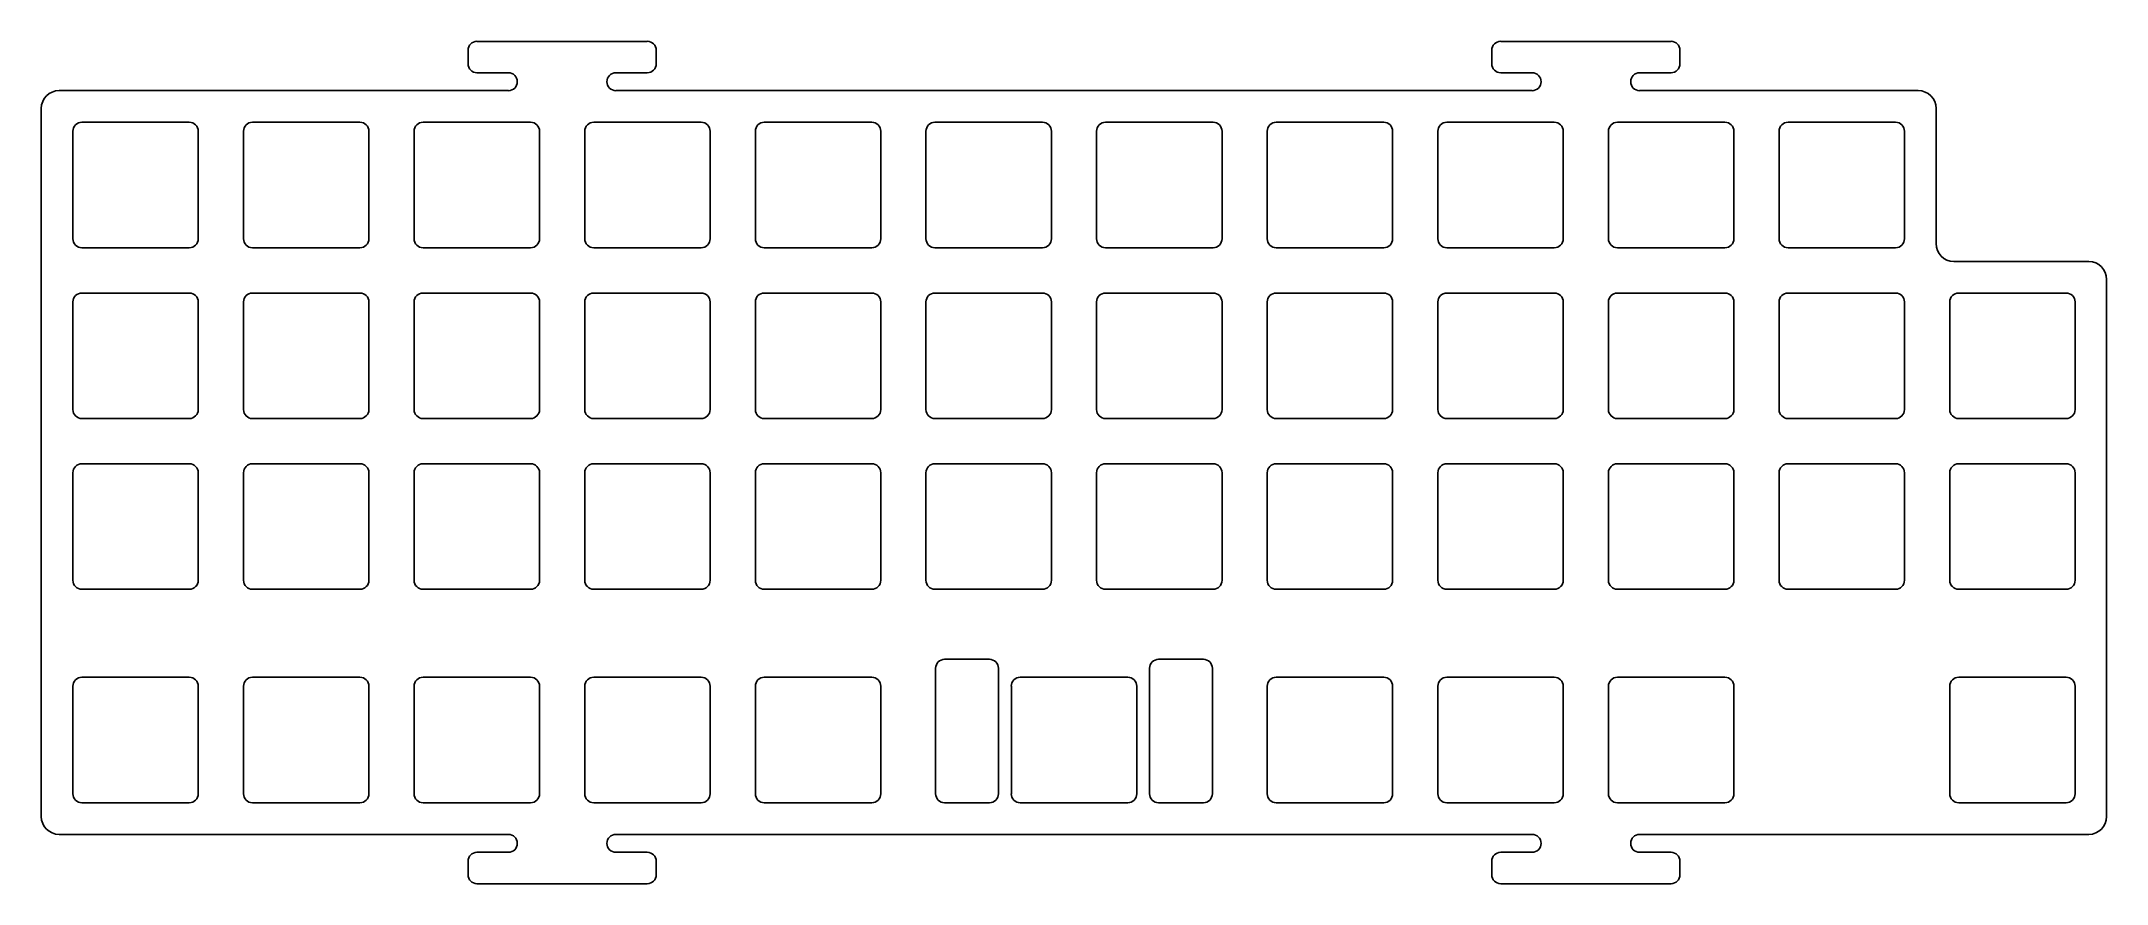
# Model space of a CAD drawing. Header units: millimetres. Extents: x -11 to 220, y -78 to 16.
import ezdxf

# ---------------------------------------------------------------- set-up
doc = ezdxf.new("R2010")
doc.units = ezdxf.units.MM
doc.header["$MEASUREMENT"] = 0
doc.layers.add('plate v2_0', color=7, linetype='Continuous')

msp = doc.modelspace()

# ---------------------------------------------------------------- linework, layer by layer
at = {"layer": 'plate v2_0'}
for p, q in [((37.12, 13.52), (37.12, 15.03)), ((38.12, 16.02), (57.12, 16.02)), ((58.12, 15.03), (58.12, 13.52)), ((151.43, 13.52), (151.43, 15.03)), ((152.43, 16.02), (171.43, 16.02)), ((172.43, 15.03), (172.43, 13.52)), ((38.12, 12.53), (41.62, 12.53)), ((53.62, 12.53), (57.12, 12.53)), ((155.93, 12.53), (152.43, 12.53)), ((167.93, 12.53), (171.43, 12.53)), ((41.62, 10.53), (-8.53, 10.53)), ((53.62, 10.53), (155.93, 10.53)), ((167.93, 10.53), (199.03, 10.53)), ((-10.53, 8.53), (-10.53, -70.44)), ((-6, 7), (6, 7)), ((13.05, 7), (25.05, 7)), ((32.1, 7), (44.1, 7)), ((51.15, 7), (63.15, 7)), ((70.2, 7), (82.2, 7)), ((89.25, 7), (101.25, 7)), ((108.3, 7), (120.3, 7)), ((127.35, 7), (139.35, 7)), ((146.4, 7), (158.4, 7)), ((165.45, 7), (177.45, 7)), ((184.5, 7), (196.5, 7)), ((201.03, -6.53), (201.03, 8.53)), ((-7, -6), (-7, 6)), ((7, 6), (7, -6)), ((12.05, -6), (12.05, 6)), ((26.05, 6), (26.05, -6)), ((31.1, -6), (31.1, 6)), ((45.1, 6), (45.1, -6)), ((50.15, -6), (50.15, 6)), ((64.15, 6), (64.15, -6)), ((69.2, -6), (69.2, 6)), ((83.2, 6), (83.2, -6)), ((88.25, -6), (88.25, 6)), ((102.25, 6), (102.25, -6)), ((107.3, -6), (107.3, 6)), ((121.3, 6), (121.3, -6)), ((126.35, -6), (126.35, 6)), ((140.35, 6), (140.35, -6)), ((145.4, -6), (145.4, 6)), ((159.4, 6), (159.4, -6)), ((164.45, -6), (164.45, 6)), ((178.45, 6), (178.45, -6)), ((183.5, -6), (183.5, 6)), ((197.5, 6), (197.5, -6)), ((6, -7), (-6, -7)), ((25.05, -7), (13.05, -7)), ((44.1, -7), (32.1, -7)), ((63.15, -7), (51.15, -7)), ((82.2, -7), (70.2, -7)), ((101.25, -7), (89.25, -7)), ((120.3, -7), (108.3, -7)), ((139.35, -7), (127.35, -7)), ((158.4, -7), (146.4, -7)), ((177.45, -7), (165.45, -7)), ((196.5, -7), (184.5, -7)), ((218.07, -8.53), (203.03, -8.53)), ((220.07, -70.44), (220.07, -10.53)), ((-7, -25.05), (-7, -13.05)), ((-6, -12.05), (6, -12.05)), ((7, -13.05), (7, -25.05)), ((12.05, -25.05), (12.05, -13.05)), ((13.05, -12.05), (25.05, -12.05)), ((26.05, -13.05), (26.05, -25.05)), ((31.1, -25.05), (31.1, -13.05)), ((32.1, -12.05), (44.1, -12.05)), ((45.1, -13.05), (45.1, -25.05)), ((50.15, -25.05), (50.15, -13.05)), ((51.15, -12.05), (63.15, -12.05)), ((64.15, -13.05), (64.15, -25.05)), ((69.2, -25.05), (69.2, -13.05)), ((70.2, -12.05), (82.2, -12.05)), ((83.2, -13.05), (83.2, -25.05)), ((88.25, -25.05), (88.25, -13.05)), ((89.25, -12.05), (101.25, -12.05)), ((102.25, -13.05), (102.25, -25.05)), ((107.3, -25.05), (107.3, -13.05)), ((108.3, -12.05), (120.3, -12.05)), ((121.3, -13.05), (121.3, -25.05)), ((126.35, -25.05), (126.35, -13.05)), ((127.35, -12.05), (139.35, -12.05)), ((140.35, -13.05), (140.35, -25.05)), ((145.4, -25.05), (145.4, -13.05)), ((146.4, -12.05), (158.4, -12.05)), ((159.4, -13.05), (159.4, -25.05)), ((164.45, -25.05), (164.45, -13.05)), ((165.45, -12.05), (177.45, -12.05)), ((178.45, -13.05), (178.45, -25.05)), ((183.5, -25.05), (183.5, -13.05)), ((184.5, -12.05), (196.5, -12.05)), ((197.5, -13.05), (197.5, -25.05)), ((202.55, -25.05), (202.55, -13.05)), ((203.55, -12.05), (215.55, -12.05)), ((216.55, -13.05), (216.55, -25.05)), ((6, -26.05), (-6, -26.05)), ((25.05, -26.05), (13.05, -26.05)), ((44.1, -26.05), (32.1, -26.05)), ((63.15, -26.05), (51.15, -26.05)), ((82.2, -26.05), (70.2, -26.05)), ((101.25, -26.05), (89.25, -26.05)), ((120.3, -26.05), (108.3, -26.05)), ((139.35, -26.05), (127.35, -26.05)), ((158.4, -26.05), (146.4, -26.05)), ((177.45, -26.05), (165.45, -26.05)), ((196.5, -26.05), (184.5, -26.05)), ((215.55, -26.05), (203.55, -26.05)), ((-7, -44.1), (-7, -32.1)), ((-6, -31.1), (6, -31.1)), ((7, -32.1), (7, -44.1)), ((12.05, -44.1), (12.05, -32.1)), ((13.05, -31.1), (25.05, -31.1)), ((26.05, -32.1), (26.05, -44.1)), ((31.1, -44.1), (31.1, -32.1)), ((32.1, -31.1), (44.1, -31.1)), ((45.1, -32.1), (45.1, -44.1)), ((50.15, -44.1), (50.15, -32.1)), ((51.15, -31.1), (63.15, -31.1)), ((64.15, -32.1), (64.15, -44.1)), ((69.2, -44.1), (69.2, -32.1)), ((70.2, -31.1), (82.2, -31.1)), ((83.2, -32.1), (83.2, -44.1)), ((88.25, -44.1), (88.25, -32.1)), ((89.25, -31.1), (101.25, -31.1)), ((102.25, -32.1), (102.25, -44.1)), ((107.3, -44.1), (107.3, -32.1)), ((108.3, -31.1), (120.3, -31.1)), ((121.3, -32.1), (121.3, -44.1)), ((126.35, -44.1), (126.35, -32.1)), ((127.35, -31.1), (139.35, -31.1)), ((140.35, -32.1), (140.35, -44.1)), ((145.4, -44.1), (145.4, -32.1)), ((146.4, -31.1), (158.4, -31.1)), ((159.4, -32.1), (159.4, -44.1)), ((164.45, -44.1), (164.45, -32.1)), ((165.45, -31.1), (177.45, -31.1)), ((178.45, -32.1), (178.45, -44.1)), ((183.5, -44.1), (183.5, -32.1)), ((184.5, -31.1), (196.5, -31.1)), ((197.5, -32.1), (197.5, -44.1)), ((202.55, -44.1), (202.55, -32.1)), ((203.55, -31.1), (215.55, -31.1)), ((216.55, -32.1), (216.55, -44.1)), ((6, -45.1), (-6, -45.1)), ((25.05, -45.1), (13.05, -45.1)), ((44.1, -45.1), (32.1, -45.1)), ((63.15, -45.1), (51.15, -45.1)), ((82.2, -45.1), (70.2, -45.1)), ((101.25, -45.1), (89.25, -45.1)), ((120.3, -45.1), (108.3, -45.1)), ((139.35, -45.1), (127.35, -45.1)), ((158.4, -45.1), (146.4, -45.1)), ((177.45, -45.1), (165.45, -45.1)), ((196.5, -45.1), (184.5, -45.1)), ((215.55, -45.1), (203.55, -45.1)), ((90.34, -52.91), (95.34, -52.91)), ((114.22, -52.91), (119.22, -52.91)), ((-6, -54.91), (6, -54.91)), ((13.05, -54.91), (25.05, -54.91)), ((32.1, -54.91), (44.1, -54.91)), ((51.15, -54.91), (63.15, -54.91)), ((70.2, -54.91), (82.2, -54.91)), ((89.33, -67.91), (89.33, -53.91)), ((96.33, -53.91), (96.33, -67.91)), ((98.78, -54.91), (110.78, -54.91)), ((113.22, -67.91), (113.22, -53.91)), ((120.22, -53.91), (120.22, -67.91)), ((127.35, -54.91), (139.35, -54.91)), ((146.4, -54.91), (158.4, -54.91)), ((165.45, -54.91), (177.45, -54.91)), ((203.55, -54.91), (215.55, -54.91)), ((-7, -67.91), (-7, -55.91)), ((7, -55.91), (7, -67.91)), ((12.05, -67.91), (12.05, -55.91)), ((26.05, -55.91), (26.05, -67.91)), ((31.1, -67.91), (31.1, -55.91)), ((45.1, -55.91), (45.1, -67.91)), ((50.15, -67.91), (50.15, -55.91)), ((64.15, -55.91), (64.15, -67.91)), ((69.2, -67.91), (69.2, -55.91)), ((83.2, -55.91), (83.2, -67.91)), ((97.78, -67.91), (97.78, -55.91)), ((111.78, -55.91), (111.78, -67.91)), ((126.35, -67.91), (126.35, -55.91)), ((140.35, -55.91), (140.35, -67.91)), ((145.4, -67.91), (145.4, -55.91)), ((159.4, -55.91), (159.4, -67.91)), ((164.45, -67.91), (164.45, -55.91)), ((178.45, -55.91), (178.45, -67.91)), ((202.55, -67.91), (202.55, -55.91)), ((216.55, -55.91), (216.55, -67.91)), ((6, -68.91), (-6, -68.91)), ((25.05, -68.91), (13.05, -68.91)), ((44.1, -68.91), (32.1, -68.91)), ((63.15, -68.91), (51.15, -68.91)), ((82.2, -68.91), (70.2, -68.91)), ((95.34, -68.91), (90.34, -68.91)), ((110.78, -68.91), (98.78, -68.91)), ((119.22, -68.91), (114.22, -68.91)), ((139.35, -68.91), (127.35, -68.91)), ((158.4, -68.91), (146.4, -68.91)), ((177.45, -68.91), (165.45, -68.91)), ((215.55, -68.91), (203.55, -68.91)), ((41.62, -72.44), (-8.53, -72.44)), ((155.93, -72.44), (53.62, -72.44)), ((167.93, -72.44), (218.07, -72.44)), ((37.12, -76.94), (37.12, -75.44)), ((41.62, -74.44), (38.12, -74.44)), ((53.62, -74.44), (57.12, -74.44)), ((58.12, -75.44), (58.12, -76.94)), ((151.43, -76.94), (151.43, -75.44)), ((155.93, -74.44), (152.43, -74.44)), ((167.93, -74.44), (171.43, -74.44)), ((172.43, -75.44), (172.43, -76.94)), ((57.12, -77.94), (38.12, -77.94)), ((171.43, -77.94), (152.43, -77.94))]:
    msp.add_line(p, q, dxfattribs=at)
at = {"layer": 'plate v2_0', "extrusion": (0, 0, -1)}
for centre, radius, start, end in [((-38.12, 15.03), 1, 360, 90), ((-57.13, 15.03), 1, 90, 180), ((-152.42, 15.03), 1, 360, 90), ((-171.43, 15.03), 1, 90, 180), ((-38.12, 13.52), 1, 270, 0), ((-57.13, 13.52), 1, 180, 270), ((-152.42, 13.52), 1, 270, 0), ((-171.43, 13.52), 1, 180, 270), ((6, 6), 1, 360, 90), ((-6, 6), 1, 90, 180), ((-13.05, 6), 1, 360, 90), ((-25.05, 6), 1, 90, 180), ((-32.1, 6), 1, 360, 90), ((-44.1, 6), 1, 90, 180), ((-51.15, 6), 1, 360, 90), ((-63.15, 6), 1, 90, 180), ((-70.2, 6), 1, 360, 90), ((-82.2, 6), 1, 90, 180), ((-89.25, 6), 1, 360, 90), ((-101.25, 6), 1, 90, 180), ((-108.3, 6), 1, 360, 90), ((-120.3, 6), 1, 90, 180), ((-127.35, 6), 1, 360, 90), ((-139.35, 6), 1, 90, 180), ((-146.4, 6), 1, 360, 90), ((-158.4, 6), 1, 90, 180), ((-165.45, 6), 1, 360, 90), ((-177.45, 6), 1, 90, 180), ((-184.5, 6), 1, 360, 90), ((-196.5, 6), 1, 90, 180), ((6, -6), 1, 270, 0), ((-6, -6), 1, 180, 270), ((-13.05, -6), 1, 270, 0), ((-25.05, -6), 1, 180, 270), ((-32.1, -6), 1, 270, 0), ((-44.1, -6), 1, 180, 270), ((-51.15, -6), 1, 270, 0), ((-63.15, -6), 1, 180, 270), ((-70.2, -6), 1, 270, 0), ((-82.2, -6), 1, 180, 270), ((-89.25, -6), 1, 270, 0), ((-101.25, -6), 1, 180, 270), ((-108.3, -6), 1, 270, 0), ((-120.3, -6), 1, 180, 270), ((-127.35, -6), 1, 270, 0), ((-139.35, -6), 1, 180, 270), ((-146.4, -6), 1, 270, 0), ((-158.4, -6), 1, 180, 270), ((-165.45, -6), 1, 270, 0), ((-177.45, -6), 1, 180, 270), ((-184.5, -6), 1, 270, 0), ((-196.5, -6), 1, 180, 270), ((-203.02, -6.53), 2, 270, 0), ((6, -13.05), 1, 360, 90), ((-6, -13.05), 1, 90, 180), ((-13.05, -13.05), 1, 360, 90), ((-25.05, -13.05), 1, 90, 180), ((-32.1, -13.05), 1, 360, 90), ((-44.1, -13.05), 1, 90, 180), ((-51.15, -13.05), 1, 360, 90), ((-63.15, -13.05), 1, 90, 180), ((-70.2, -13.05), 1, 360, 90), ((-82.2, -13.05), 1, 90, 180), ((-89.25, -13.05), 1, 360, 90), ((-101.25, -13.05), 1, 90, 180), ((-108.3, -13.05), 1, 360, 90), ((-120.3, -13.05), 1, 90, 180), ((-127.35, -13.05), 1, 360, 90), ((-139.35, -13.05), 1, 90, 180), ((-146.4, -13.05), 1, 360, 90), ((-158.4, -13.05), 1, 90, 180), ((-165.45, -13.05), 1, 360, 90), ((-177.45, -13.05), 1, 90, 180), ((-184.5, -13.05), 1, 360, 90), ((-196.5, -13.05), 1, 90, 180), ((-203.55, -13.05), 1, 360, 90), ((-215.55, -13.05), 1, 90, 180), ((6, -25.05), 1, 270, 0), ((-6, -25.05), 1, 180, 270), ((-13.05, -25.05), 1, 270, 0), ((-25.05, -25.05), 1, 180, 270), ((-32.1, -25.05), 1, 270, 0), ((-44.1, -25.05), 1, 180, 270), ((-51.15, -25.05), 1, 270, 0), ((-63.15, -25.05), 1, 180, 270), ((-70.2, -25.05), 1, 270, 0), ((-82.2, -25.05), 1, 180, 270), ((-89.25, -25.05), 1, 270, 0), ((-101.25, -25.05), 1, 180, 270), ((-108.3, -25.05), 1, 270, 0), ((-120.3, -25.05), 1, 180, 270), ((-127.35, -25.05), 1, 270, 0), ((-139.35, -25.05), 1, 180, 270), ((-146.4, -25.05), 1, 270, 0), ((-158.4, -25.05), 1, 180, 270), ((-165.45, -25.05), 1, 270, 0), ((-177.45, -25.05), 1, 180, 270), ((-184.5, -25.05), 1, 270, 0), ((-196.5, -25.05), 1, 180, 270), ((-203.55, -25.05), 1, 270, 0), ((-215.55, -25.05), 1, 180, 270), ((6, -32.1), 1, 360, 90), ((-6, -32.1), 1, 90, 180), ((-13.05, -32.1), 1, 360, 90), ((-25.05, -32.1), 1, 90, 180), ((-32.1, -32.1), 1, 360, 90), ((-44.1, -32.1), 1, 90, 180), ((-51.15, -32.1), 1, 360, 90), ((-63.15, -32.1), 1, 90, 180), ((-70.2, -32.1), 1, 360, 90), ((-82.2, -32.1), 1, 90, 180), ((-89.25, -32.1), 1, 360, 90), ((-101.25, -32.1), 1, 90, 180), ((-108.3, -32.1), 1, 360, 90), ((-120.3, -32.1), 1, 90, 180), ((-127.35, -32.1), 1, 360, 90), ((-139.35, -32.1), 1, 90, 180), ((-146.4, -32.1), 1, 360, 90), ((-158.4, -32.1), 1, 90, 180), ((-165.45, -32.1), 1, 360, 90), ((-177.45, -32.1), 1, 90, 180), ((-184.5, -32.1), 1, 360, 90), ((-196.5, -32.1), 1, 90, 180), ((-203.55, -32.1), 1, 360, 90), ((-215.55, -32.1), 1, 90, 180), ((6, -44.1), 1, 270, 0), ((-6, -44.1), 1, 180, 270), ((-13.05, -44.1), 1, 270, 0), ((-25.05, -44.1), 1, 180, 270), ((-32.1, -44.1), 1, 270, 0), ((-44.1, -44.1), 1, 180, 270), ((-51.15, -44.1), 1, 270, 0), ((-63.15, -44.1), 1, 180, 270), ((-70.2, -44.1), 1, 270, 0), ((-82.2, -44.1), 1, 180, 270), ((-89.25, -44.1), 1, 270, 0), ((-101.25, -44.1), 1, 180, 270), ((-108.3, -44.1), 1, 270, 0), ((-120.3, -44.1), 1, 180, 270), ((-127.35, -44.1), 1, 270, 0), ((-139.35, -44.1), 1, 180, 270), ((-146.4, -44.1), 1, 270, 0), ((-158.4, -44.1), 1, 180, 270), ((-165.45, -44.1), 1, 270, 0), ((-177.45, -44.1), 1, 180, 270), ((-184.5, -44.1), 1, 270, 0), ((-196.5, -44.1), 1, 180, 270), ((-203.55, -44.1), 1, 270, 0), ((-215.55, -44.1), 1, 180, 270), ((-90.33, -53.91), 1, 360, 90), ((-95.34, -53.91), 1, 90, 180), ((-114.21, -53.91), 1, 360, 90), ((-119.22, -53.91), 1, 90, 180), ((6, -55.91), 1, 360, 90), ((-6, -55.91), 1, 90, 180), ((-13.05, -55.91), 1, 360, 90), ((-25.05, -55.91), 1, 90, 180), ((-32.1, -55.91), 1, 360, 90), ((-44.1, -55.91), 1, 90, 180), ((-51.15, -55.91), 1, 360, 90), ((-63.15, -55.91), 1, 90, 180), ((-70.2, -55.91), 1, 360, 90), ((-82.2, -55.91), 1, 90, 180), ((-98.77, -55.91), 1, 360, 90), ((-110.78, -55.91), 1, 90, 180), ((-127.35, -55.91), 1, 360, 90), ((-139.35, -55.91), 1, 90, 180), ((-146.4, -55.91), 1, 360, 90), ((-158.4, -55.91), 1, 90, 180), ((-165.45, -55.91), 1, 360, 90), ((-177.45, -55.91), 1, 90, 180), ((-203.55, -55.91), 1, 360, 90), ((-215.55, -55.91), 1, 90, 180), ((6, -67.91), 1, 270, 0), ((-6, -67.91), 1, 180, 270), ((-13.05, -67.91), 1, 270, 0), ((-25.05, -67.91), 1, 180, 270), ((-32.1, -67.91), 1, 270, 0), ((-44.1, -67.91), 1, 180, 270), ((-51.15, -67.91), 1, 270, 0), ((-63.15, -67.91), 1, 180, 270), ((-70.2, -67.91), 1, 270, 0), ((-82.2, -67.91), 1, 180, 270), ((-90.33, -67.91), 1, 270, 0), ((-95.34, -67.91), 1, 180, 270), ((-98.77, -67.91), 1, 270, 0), ((-110.78, -67.91), 1, 180, 270), ((-114.21, -67.91), 1, 270, 0), ((-119.22, -67.91), 1, 180, 270), ((-127.35, -67.91), 1, 270, 0), ((-139.35, -67.91), 1, 180, 270), ((-146.4, -67.91), 1, 270, 0), ((-158.4, -67.91), 1, 180, 270), ((-165.45, -67.91), 1, 270, 0), ((-177.45, -67.91), 1, 180, 270), ((-203.55, -67.91), 1, 270, 0), ((-215.55, -67.91), 1, 180, 270), ((-38.12, -75.44), 1, 360, 90), ((-57.13, -75.44), 1, 90, 180), ((-152.42, -75.44), 1, 360, 90), ((-171.43, -75.44), 1, 90, 180), ((-38.12, -76.94), 1, 270, 0), ((-57.13, -76.94), 1, 180, 270), ((-152.42, -76.94), 1, 270, 0), ((-171.43, -76.94), 1, 180, 270)]:
    msp.add_arc(centre, radius, start, end, dxfattribs=at)
at = {"layer": 'plate v2_0'}
for centre, radius, start, end in [((41.62, 11.52), 1, 360, 90), ((53.62, 11.52), 1, 90, 180), ((155.93, 11.52), 1, 360, 90), ((167.93, 11.52), 1, 90, 180), ((-8.53, 8.53), 2, 90, 180), ((41.62, 11.52), 1, 270, 0), ((53.62, 11.52), 1, 180, 270), ((155.93, 11.52), 1, 270, 0), ((167.93, 11.52), 1, 180, 270), ((199.03, 8.53), 2, 360, 90), ((218.07, -10.53), 2, 360, 90), ((-8.53, -70.44), 2, 180, 270), ((218.07, -70.44), 2, 270, 0), ((41.62, -73.44), 1, 0, 90), ((41.62, -73.44), 1, 270, 0), ((53.62, -73.44), 1, 90, 180), ((53.62, -73.44), 1, 180, 270), ((155.93, -73.44), 1, 0, 90), ((155.93, -73.44), 1, 270, 0), ((167.93, -73.44), 1, 90, 180), ((167.93, -73.44), 1, 180, 270)]:
    msp.add_arc(centre, radius, start, end, dxfattribs=at)

doc.saveas('drawing.dxf')
